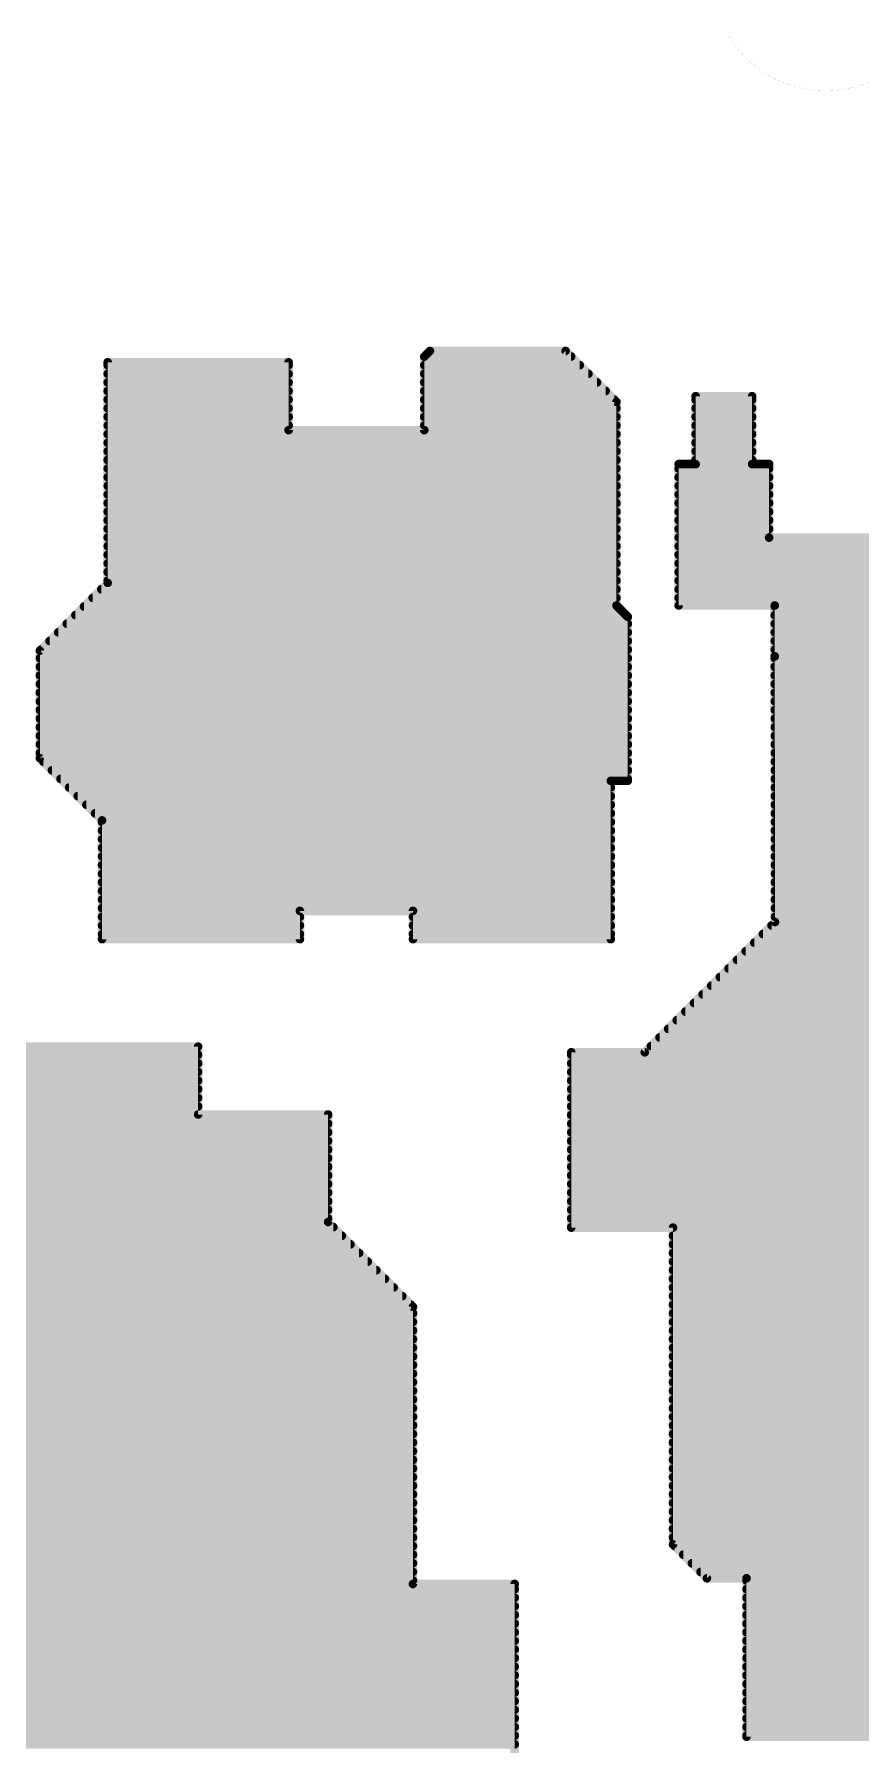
# Model space of a CAD drawing. Extents: x 0 to 99.8, y 0 to 95.2.
# Drawn here: x 19.4 to 34.02, y 64.46 to 94.7 of the extents above; entities that cross this region are included whole.
import ezdxf

# ---------------------------------------------------------------- set-up
doc = ezdxf.new("R2010")
doc.units = 0
doc.layers.add('156', color=253, linetype='CONTINUOUS')
doc.layers.add('20', color=53, linetype='CONTINUOUS')

msp = doc.modelspace()

# ---------------------------------------------------------------- linework, layer by layer
at = {"layer": '156', "const_width": 0.1524}
for points in [[(23.9, 88.9), (20.7, 88.9)], [(20.7, 88.9), (20.7, 85)], [(20.7, 88.8492), (23.9, 88.8492)], [(23.9, 87.7), (23.9, 88.9)], [(26.4, 89.1), (26.3, 89)], [(26.3, 89), (26.3, 87.7)], [(26.3, 88.8492), (29.0508, 88.8492)], [(26.3016, 89.0016), (28.8984, 89.0016)], [(28.8, 89.1), (26.4, 89.1)], [(29.7, 88.2), (28.8, 89.1)], [(20.7, 88.6968), (23.9, 88.6968)], [(20.7, 88.5444), (23.9, 88.5444)], [(26.3, 88.6968), (29.2032, 88.6968)], [(26.3, 88.5444), (29.3556, 88.5444)], [(20.7, 88.392), (23.9, 88.392)], [(20.7, 88.2396), (23.9, 88.2396)], [(26.3, 88.392), (29.508, 88.392)], [(26.3, 88.2396), (29.6604, 88.2396)], [(32.1, 88.3), (31.1, 88.3)], [(31.1, 88.3), (31.1, 87.1)], [(31.1, 88.2396), (32.1, 88.2396)], [(32.1, 87.1), (32.1, 88.3)], [(20.7, 88.0872), (23.9, 88.0872)], [(20.7, 87.9348), (23.9, 87.9348)], [(26.3, 88.0872), (29.7, 88.0872)], [(26.3, 87.9348), (29.7, 87.9348)], [(29.7, 84.6), (29.7, 88.2)], [(31.1, 88.0872), (32.1, 88.0872)], [(31.1, 87.9348), (32.1, 87.9348)], [(20.7, 87.7824), (23.9, 87.7824)], [(26.3, 87.7), (23.9, 87.7)], [(26.3, 87.7824), (29.7, 87.7824)], [(31.1, 87.7824), (32.1, 87.7824)], [(20.7, 87.63), (29.7, 87.63)], [(20.7, 87.4776), (29.7, 87.4776)], [(31.1, 87.63), (32.1, 87.63)], [(31.1, 87.4776), (32.1, 87.4776)], [(20.7, 87.3252), (29.7, 87.3252)], [(20.7, 87.1728), (29.7, 87.1728)], [(31.1, 87.1), (30.8, 87.1)], [(30.8, 87.1), (30.8, 84.6)], [(31.1, 87.3252), (32.1, 87.3252)], [(31.1, 87.1728), (32.1, 87.1728)], [(32.4, 87.1), (32.1, 87.1)], [(32.4, 85.8), (32.4, 87.1)], [(20.7, 87.0204), (29.7, 87.0204)], [(20.7, 86.868), (29.7, 86.868)], [(30.8, 87.0204), (32.4, 87.0204)], [(30.8, 86.868), (32.4, 86.868)], [(20.7, 86.7156), (29.7, 86.7156)], [(20.7, 86.5632), (29.7, 86.5632)], [(30.8, 86.7156), (32.4, 86.7156)], [(30.8, 86.5632), (32.4, 86.5632)], [(20.7, 86.4108), (29.7, 86.4108)], [(20.7, 86.2584), (29.7, 86.2584)], [(30.8, 86.4108), (32.4, 86.4108)], [(30.8, 86.2584), (32.4, 86.2584)], [(20.7, 86.106), (29.7, 86.106)], [(20.7, 85.9536), (29.7, 85.9536)], [(30.8, 86.106), (32.4, 86.106)], [(30.8, 85.9536), (32.4, 85.9536)], [(20.7, 85.8012), (29.7, 85.8012)], [(20.7, 85.6488), (29.7, 85.6488)], [(30.8, 85.8012), (32.4, 85.8012)], [(30.8, 85.6488), (42.4, 85.6488)], [(34.8, 85.8), (32.4, 85.8)], [(20.7, 85.4964), (29.7, 85.4964)], [(20.7, 85.344), (29.7, 85.344)], [(30.8, 85.4964), (42.4, 85.4964)], [(30.8, 85.344), (42.4, 85.344)], [(20.7, 85), (19.5, 83.8)], [(20.7, 85.1916), (29.7, 85.1916)], [(20.7, 85.0392), (29.7, 85.0392)], [(30.8, 85.1916), (42.4, 85.1916)], [(30.8, 85.0392), (42.4, 85.0392)], [(20.4344, 84.7344), (29.7, 84.7344)], [(20.5868, 84.8868), (29.7, 84.8868)], [(30.8, 84.8868), (42.4, 84.8868)], [(30.8, 84.7344), (42.4, 84.7344)], [(20.1296, 84.4296), (29.8704, 84.4296)], [(20.282, 84.582), (29.718, 84.582)], [(29.9, 84.4), (29.7, 84.6)], [(29.9, 81.5), (29.9, 84.4)], [(30.8, 84.6), (32.5, 84.6)], [(32.5, 84.6), (32.5, 83.7)], [(32.5, 84.582), (42.4, 84.582)], [(32.5, 84.4296), (42.4, 84.4296)], [(19.8248, 84.1248), (29.9, 84.1248)], [(19.9772, 84.2772), (29.9, 84.2772)], [(32.5, 84.2772), (42.4, 84.2772)], [(32.5, 84.1248), (42.4, 84.1248)], [(19.5, 83.8), (19.5, 81.9)], [(19.52, 83.82), (29.9, 83.82)], [(19.6724, 83.9724), (29.9, 83.9724)], [(32.5, 83.9724), (44.7, 83.9724)], [(32.5, 83.82), (44.7, 83.82)], [(19.5, 83.6676), (29.9, 83.6676)], [(19.5, 83.5152), (29.9, 83.5152)], [(32.5, 83.7), (32.5035, 79.0035)], [(32.5, 83.6676), (44.7, 83.6676)], [(32.5001, 83.5152), (44.7, 83.5152)], [(19.5, 83.3628), (29.9, 83.3628)], [(19.5, 83.2104), (29.9, 83.2104)], [(32.5002, 83.3628), (44.7, 83.3628)], [(32.5004, 83.2104), (44.7, 83.2104)], [(19.5, 83.058), (29.9, 83.058)], [(19.5, 82.9056), (29.9, 82.9056)], [(32.5005, 83.058), (44.7, 83.058)], [(32.5006, 82.9056), (44.7, 82.9056)], [(19.5, 82.7532), (29.9, 82.7532)], [(19.5, 82.6008), (29.9, 82.6008)], [(32.5007, 82.7532), (44.7, 82.7532)], [(32.5008, 82.6008), (44.7, 82.6008)], [(19.5, 82.4484), (29.9, 82.4484)], [(19.5, 82.296), (29.9, 82.296)], [(32.5009, 82.4484), (44.7, 82.4484)], [(32.501, 82.296), (44.7, 82.296)], [(19.5, 82.1436), (29.9, 82.1436)], [(19.5, 81.9912), (29.9, 81.9912)], [(19.5, 81.9), (20.6, 80.8)], [(32.5011, 82.1436), (44.7, 82.1436)], [(32.5013, 81.9912), (44.8088, 81.9912)], [(19.5612, 81.8388), (29.9, 81.8388)], [(19.7136, 81.6864), (29.9, 81.6864)], [(32.5014, 81.8388), (44.9612, 81.8388)], [(32.5015, 81.6864), (45.1136, 81.6864)], [(19.866, 81.534), (29.9, 81.534)], [(20.0184, 81.3816), (29.6, 81.3816)], [(29.6, 78.7), (29.6, 81.5)], [(29.6, 81.5), (29.9, 81.5)], [(32.5016, 81.534), (45.266, 81.534)], [(32.5017, 81.3816), (45.4184, 81.3816)], [(20.1708, 81.2292), (29.6, 81.2292)], [(20.3232, 81.0768), (29.6, 81.0768)], [(32.5018, 81.2292), (45.5708, 81.2292)], [(32.5019, 81.0768), (45.7232, 81.0768)], [(20.4756, 80.9244), (29.6, 80.9244)], [(20.6, 80.8), (20.6, 78.7)], [(20.6, 80.772), (29.6, 80.772)], [(32.502, 80.9244), (45.8756, 80.9244)], [(32.5022, 80.772), (46.028, 80.772)], [(20.6, 80.6196), (29.6, 80.6196)], [(20.6, 80.4672), (29.6, 80.4672)], [(32.5023, 80.6196), (46.1804, 80.6196)], [(32.5024, 80.4672), (46.2, 80.4672)], [(20.6, 80.3148), (29.6, 80.3148)], [(20.6, 80.1624), (29.6, 80.1624)], [(32.5025, 80.3148), (46.2, 80.3148)], [(32.5026, 80.1624), (46.2, 80.1624)], [(20.6, 80.01), (29.6, 80.01)], [(20.6, 79.8576), (29.6, 79.8576)], [(32.5027, 80.01), (46.2, 80.01)], [(32.5028, 79.8576), (46.2, 79.8576)], [(20.6, 79.7052), (29.6, 79.7052)], [(20.6, 79.5528), (29.6, 79.5528)], [(32.5029, 79.7052), (46.2, 79.7052)], [(32.5031, 79.5528), (46.2, 79.5528)], [(20.6, 79.4004), (29.6, 79.4004)], [(20.6, 79.248), (29.6, 79.248)], [(24.1, 78.7), (24.1, 79.2)], [(24.1, 79.2), (26.1, 79.2)], [(26.1, 79.2), (26.1, 78.7)], [(32.5032, 79.4004), (46.2, 79.4004)], [(32.5033, 79.248), (46.2, 79.248)], [(20.6, 79.0956), (24.1, 79.0956)], [(20.6, 78.9432), (24.1, 78.9432)], [(26.1, 79.0956), (29.6, 79.0956)], [(26.1, 78.9432), (29.6, 78.9432)], [(32.5035, 79.0035), (30.2, 76.7)], [(32.4432, 78.9432), (46.2, 78.9432)], [(32.5034, 79.0956), (46.2, 79.0956)], [(20.6, 78.7908), (24.1, 78.7908)], [(20.6, 78.7), (24.1, 78.7)], [(26.1, 78.7908), (29.6, 78.7908)], [(26.1, 78.7), (29.6, 78.7)], [(32.1384, 78.6384), (46.2, 78.6384)], [(32.2908, 78.7908), (46.2, 78.7908)], [(31.8336, 78.3336), (46.2, 78.3336)], [(31.986, 78.486), (46.2, 78.486)], [(31.5288, 78.0288), (46.2, 78.0288)], [(31.6812, 78.1812), (46.2, 78.1812)], [(31.224, 77.724), (46.2, 77.724)], [(31.3764, 77.8764), (46.2, 77.8764)], [(30.9192, 77.4192), (46.2, 77.4192)], [(31.0716, 77.5716), (46.2, 77.5716)], [(30.6144, 77.1144), (46.2, 77.1144)], [(30.7668, 77.2668), (46.2, 77.2668)], [(22.3, 76.8), (17.9, 76.8)], [(22.3, 75.6), (22.3, 76.8)], [(30.3096, 76.8096), (46.2, 76.8096)], [(30.462, 76.962), (46.2, 76.962)], [(16, 76.6572), (22.3, 76.6572)], [(16, 76.5048), (22.3, 76.5048)], [(30.2, 76.7), (28.9, 76.7)], [(28.9, 76.7), (28.9, 73.6)], [(28.9, 76.6572), (46.2, 76.6572)], [(28.9, 76.5048), (46.2, 76.5048)], [(12.5, 76.2), (22.3, 76.2)], [(16, 76.3524), (22.3, 76.3524)], [(28.9, 76.3524), (46.2, 76.3524)], [(28.9, 76.2), (46.2, 76.2)], [(12.5, 76.0476), (22.3, 76.0476)], [(12.5, 75.8952), (22.3, 75.8952)], [(28.9, 76.0476), (46.2, 76.0476)], [(28.9, 75.8952), (46.2, 75.8952)], [(12.5, 75.7428), (22.3, 75.7428)], [(12.5, 75.5904), (24.6, 75.5904)], [(24.6, 75.6), (22.3, 75.6)], [(24.6, 73.7), (24.6, 75.6)], [(28.9, 75.7428), (46.2, 75.7428)], [(28.9, 75.5904), (48, 75.5904)], [(12.5, 75.438), (24.6, 75.438)], [(12.5, 75.2856), (24.6, 75.2856)], [(28.9, 75.438), (48, 75.438)], [(28.9, 75.2856), (48, 75.2856)], [(12.5, 75.1332), (24.6, 75.1332)], [(12.5, 74.9808), (24.6, 74.9808)], [(28.9, 75.1332), (48, 75.1332)], [(28.9, 74.9808), (48, 74.9808)], [(12.5, 74.8284), (24.6, 74.8284)], [(12.5, 74.676), (24.6, 74.676)], [(28.9, 74.8284), (48, 74.8284)], [(28.9, 74.676), (48, 74.676)], [(12.5, 74.5236), (24.6, 74.5236)], [(12.5, 74.3712), (24.6, 74.3712)], [(28.9, 74.5236), (48, 74.5236)], [(28.9, 74.3712), (48, 74.3712)], [(12.5, 74.2188), (24.6, 74.2188)], [(12.5, 74.0664), (24.6, 74.0664)], [(28.9, 74.2188), (48, 74.2188)], [(28.9, 74.0664), (48, 74.0664)], [(12.5, 73.914), (24.6, 73.914)], [(12.5, 73.7616), (24.6, 73.7616)], [(28.9, 73.914), (48, 73.914)], [(28.9, 73.7616), (48, 73.7616)], [(12.5, 73.6092), (24.6908, 73.6092)], [(12.5, 73.4568), (24.8432, 73.4568)], [(26.1, 72.2), (24.6, 73.7)], [(28.9, 73.6092), (48, 73.6092)], [(28.9, 73.6), (30.7, 73.6)], [(30.7, 73.6), (30.7, 68)], [(30.7, 73.4568), (48, 73.4568)], [(12.5, 73.3044), (24.9956, 73.3044)], [(12.5, 73.152), (25.148, 73.152)], [(30.7, 73.3044), (48, 73.3044)], [(30.7, 73.152), (48, 73.152)], [(12.5, 72.9996), (25.3004, 72.9996)], [(12.5, 72.8472), (25.4528, 72.8472)], [(30.7, 72.9996), (48, 72.9996)], [(30.7, 72.8472), (48, 72.8472)], [(12.5, 72.6948), (25.6052, 72.6948)], [(12.5, 72.5424), (25.7576, 72.5424)], [(30.7, 72.6948), (48, 72.6948)], [(30.7, 72.5424), (48, 72.5424)], [(12.5, 72.39), (25.91, 72.39)], [(12.5, 72.2376), (26.0624, 72.2376)], [(30.7, 72.39), (48, 72.39)], [(30.7, 72.2376), (48, 72.2376)], [(12.5, 72.0852), (26.1, 72.0852)], [(12.5, 71.9328), (26.1, 71.9328)], [(26.1, 67.3), (26.1, 72.2)], [(30.7, 72.0852), (48, 72.0852)], [(30.7, 71.9328), (48, 71.9328)], [(12.5, 71.7804), (26.1, 71.7804)], [(12.5, 71.628), (26.1, 71.628)], [(30.7, 71.7804), (48, 71.7804)], [(30.7, 71.628), (48, 71.628)], [(12.5, 71.4756), (26.1, 71.4756)], [(12.5, 71.3232), (26.1, 71.3232)], [(30.7, 71.4756), (48, 71.4756)], [(30.7, 71.3232), (48, 71.3232)], [(12.5, 71.1708), (26.1, 71.1708)], [(12.5, 71.0184), (26.1, 71.0184)], [(30.7, 71.1708), (48, 71.1708)], [(30.7, 71.0184), (48, 71.0184)], [(12.2136, 70.7136), (26.1, 70.7136)], [(12.366, 70.866), (26.1, 70.866)], [(30.7, 70.866), (48, 70.866)], [(30.7, 70.7136), (48, 70.7136)], [(11.9088, 70.4088), (26.1, 70.4088)], [(12.0612, 70.5612), (26.1, 70.5612)], [(30.7, 70.5612), (48, 70.5612)], [(30.7, 70.4088), (48, 70.4088)], [(11.604, 70.104), (26.1, 70.104)], [(11.7564, 70.2564), (26.1, 70.2564)], [(30.7, 70.2564), (48, 70.2564)], [(30.7, 70.104), (48, 70.104)], [(11.2992, 69.7992), (26.1, 69.7992)], [(11.4516, 69.9516), (26.1, 69.9516)], [(30.7, 69.9516), (48, 69.9516)], [(30.7, 69.7992), (48, 69.7992)], [(10.9944, 69.4944), (26.1, 69.4944)], [(11.1468, 69.6468), (26.1, 69.6468)], [(30.7, 69.6468), (48, 69.6468)], [(30.7, 69.4944), (48.1056, 69.4944)], [(10.6896, 69.1896), (26.1, 69.1896)], [(10.842, 69.342), (26.1, 69.342)], [(30.7, 69.342), (48.258, 69.342)], [(30.7, 69.1896), (48.4104, 69.1896)], [(10.3848, 68.8848), (26.1, 68.8848)], [(10.5372, 69.0372), (26.1, 69.0372)], [(30.7, 69.0372), (48.5, 69.0372)], [(30.7, 68.8848), (48.5, 68.8848)], [(10.08, 68.58), (26.1, 68.58)], [(10.2324, 68.7324), (26.1, 68.7324)], [(30.7, 68.7324), (48.5, 68.7324)], [(30.7, 68.58), (48.5, 68.58)], [(9.9276, 68.4276), (26.1, 68.4276)], [(30.7, 68.4276), (48.5, 68.4276)], [(8.8, 68.2752), (26.1, 68.2752)], [(8.8, 68.1228), (26.1, 68.1228)], [(30.7, 68.2752), (48.5, 68.2752)], [(30.7, 68.1228), (48.5, 68.1228)], [(30.7, 68), (31.3, 67.4)], [(8.8, 67.9704), (26.1, 67.9704)], [(8.8, 67.818), (26.1, 67.818)], [(30.7296, 67.9704), (48.5, 67.9704)], [(30.882, 67.818), (48.5, 67.818)], [(8.8, 67.6656), (26.1, 67.6656)], [(8.8, 67.5132), (26.1, 67.5132)], [(31.0344, 67.6656), (48.5, 67.6656)], [(31.1868, 67.5132), (48.5, 67.5132)], [(31.3, 67.4), (32, 67.4)], [(32, 67.4), (32, 64.6)], [(8.8, 67.3608), (26.1, 67.3608)], [(8.8, 67.2084), (27.9, 67.2084)], [(27.9, 67.3), (26.1, 67.3)], [(27.9, 61.2), (27.9, 67.3)], [(32, 67.3608), (48.5, 67.3608)], [(32, 67.2084), (48.5, 67.2084)], [(8.8, 67.056), (27.9, 67.056)], [(8.8, 66.9036), (27.9, 66.9036)], [(32, 67.056), (48.5, 67.056)], [(32, 66.9036), (48.5, 66.9036)], [(8.8, 66.7512), (27.9, 66.7512)], [(8.8, 66.5988), (27.9, 66.5988)], [(32, 66.7512), (48.5, 66.7512)], [(32, 66.5988), (48.5, 66.5988)], [(8.8, 66.4464), (27.9, 66.4464)], [(8.8, 66.294), (27.9, 66.294)], [(32, 66.4464), (48.5, 66.4464)], [(32, 66.294), (48.5, 66.294)], [(8.8, 66.1416), (27.9, 66.1416)], [(8.8, 65.9892), (27.9, 65.9892)], [(32, 66.1416), (48.5, 66.1416)], [(32, 65.9892), (48.5, 65.9892)], [(8.8, 65.8368), (27.9, 65.8368)], [(8.8, 65.6844), (27.9, 65.6844)], [(32, 65.8368), (48.5, 65.8368)], [(32, 65.6844), (48.5, 65.6844)], [(8.8, 65.532), (27.9, 65.532)], [(8.8, 65.3796), (27.9, 65.3796)], [(32, 65.532), (48.5, 65.532)], [(32, 65.3796), (48.5, 65.3796)], [(8.8, 65.2272), (27.9, 65.2272)], [(10.6, 65.0748), (27.9, 65.0748)], [(32, 65.2272), (36.6, 65.2272)], [(32, 65.0748), (36.6, 65.0748)], [(10.6, 64.9224), (27.9, 64.9224)], [(10.6, 64.77), (27.9, 64.77)], [(32, 64.9224), (36.6, 64.9224)], [(32, 64.77), (36.6, 64.77)], [(10.6, 64.6176), (27.9, 64.6176)], [(10.6, 64.4652), (27.9, 64.4652)], [(32, 64.6176), (36.6, 64.6176)], [(32, 64.6), (36.6, 64.6)]]:
    msp.add_lwpolyline(points, dxfattribs=at)
at = {"layer": '156', "const_width": 0.0762}
for points in [[(20.7, 88.9381, 1), (20.7, 88.8619)], [(20.7381, 88.9, 1), (20.6619, 88.9)], [(20.7, 88.8873, 1), (20.7, 88.8111)], [(23.9381, 88.9, 1), (23.8619, 88.9)], [(23.9, 88.8619, 1), (23.9, 88.9381)], [(23.9, 88.8111, 1), (23.9, 88.8873)], [(26.3381, 89, 1), (26.2619, 89)], [(26.3, 88.8873, 1), (26.3, 88.8111)], [(26.2731, 89.0269, 1), (26.3269, 88.9731)], [(26.3016, 89.0397, 1), (26.3016, 88.9635)], [(26.4, 89.1381, 1), (26.4, 89.0619)], [(26.4269, 89.0731, 1), (26.3731, 89.1269)], [(28.8269, 89.1269, 1), (28.7731, 89.0731)], [(28.8, 89.0619, 1), (28.8, 89.1381)], [(28.8984, 88.9635, 1), (28.8984, 89.0397)], [(29.0508, 88.8111, 1), (29.0508, 88.8873)], [(20.7, 88.7349, 1), (20.7, 88.6587)], [(20.7, 88.5825, 1), (20.7, 88.5063)], [(23.9, 88.6587, 1), (23.9, 88.7349)], [(23.9, 88.5063, 1), (23.9, 88.5825)], [(26.3, 88.7349, 1), (26.3, 88.6587)], [(26.3, 88.5825, 1), (26.3, 88.5063)], [(29.2032, 88.6587, 1), (29.2032, 88.7349)], [(29.3556, 88.5063, 1), (29.3556, 88.5825)], [(20.7, 88.4301, 1), (20.7, 88.3539)], [(20.7, 88.2777, 1), (20.7, 88.2015)], [(23.9, 88.3539, 1), (23.9, 88.4301)], [(23.9, 88.2015, 1), (23.9, 88.2777)], [(26.3, 88.4301, 1), (26.3, 88.3539)], [(26.3, 88.2777, 1), (26.3, 88.2015)], [(29.508, 88.3539, 1), (29.508, 88.4301)], [(29.6604, 88.2015, 1), (29.6604, 88.2777)], [(31.1, 88.3381, 1), (31.1, 88.2619)], [(31.1381, 88.3, 1), (31.0619, 88.3)], [(31.1, 88.2777, 1), (31.1, 88.2015)], [(32.1381, 88.3, 1), (32.0619, 88.3)], [(32.1, 88.2619, 1), (32.1, 88.3381)], [(32.1, 88.2015, 1), (32.1, 88.2777)], [(20.7, 88.1253, 1), (20.7, 88.0491)], [(20.7, 87.9729, 1), (20.7, 87.8967)], [(23.9, 88.0491, 1), (23.9, 88.1253)], [(23.9, 87.8967, 1), (23.9, 87.9729)], [(26.3, 88.1253, 1), (26.3, 88.0491)], [(26.3, 87.9729, 1), (26.3, 87.8967)], [(29.7381, 88.2, 1), (29.6619, 88.2)], [(29.6731, 88.1731, 1), (29.7269, 88.2269)], [(29.7, 88.0491, 1), (29.7, 88.1253)], [(29.7, 87.8967, 1), (29.7, 87.9729)], [(31.1, 88.1253, 1), (31.1, 88.0491)], [(31.1, 87.9729, 1), (31.1, 87.8967)], [(32.1, 88.0491, 1), (32.1, 88.1253)], [(32.1, 87.8967, 1), (32.1, 87.9729)], [(20.7, 87.8205, 1), (20.7, 87.7443)], [(23.9, 87.7381, 1), (23.9, 87.6619)], [(23.8619, 87.7, 1), (23.9381, 87.7)], [(23.9, 87.7443, 1), (23.9, 87.8205)], [(26.3, 87.8205, 1), (26.3, 87.7443)], [(26.2619, 87.7, 1), (26.3381, 87.7)], [(26.3, 87.6619, 1), (26.3, 87.7381)], [(29.7, 87.7443, 1), (29.7, 87.8205)], [(31.1, 87.8205, 1), (31.1, 87.7443)], [(32.1, 87.7443, 1), (32.1, 87.8205)], [(20.7, 87.6681, 1), (20.7, 87.5919)], [(20.7, 87.5157, 1), (20.7, 87.4395)], [(29.7, 87.5919, 1), (29.7, 87.6681)], [(29.7, 87.4395, 1), (29.7, 87.5157)], [(31.1, 87.6681, 1), (31.1, 87.5919)], [(31.1, 87.5157, 1), (31.1, 87.4395)], [(32.1, 87.5919, 1), (32.1, 87.6681)], [(32.1, 87.4395, 1), (32.1, 87.5157)], [(20.7, 87.3633, 1), (20.7, 87.2871)], [(20.7, 87.2109, 1), (20.7, 87.1347)], [(29.7, 87.2871, 1), (29.7, 87.3633)], [(29.7, 87.1347, 1), (29.7, 87.2109)], [(30.8, 87.1381, 1), (30.8, 87.0619)], [(30.8381, 87.1, 1), (30.7619, 87.1)], [(31.1, 87.3633, 1), (31.1, 87.2871)], [(31.1, 87.2109, 1), (31.1, 87.1347)], [(31.0619, 87.1, 1), (31.1381, 87.1)], [(31.1, 87.0619, 1), (31.1, 87.1381)], [(32.1, 87.1381, 1), (32.1, 87.0619)], [(32.0619, 87.1, 1), (32.1381, 87.1)], [(32.1, 87.2871, 1), (32.1, 87.3633)], [(32.1, 87.1347, 1), (32.1, 87.2109)], [(32.4381, 87.1, 1), (32.3619, 87.1)], [(32.4, 87.0619, 1), (32.4, 87.1381)], [(20.7, 87.0585, 1), (20.7, 86.9823)], [(20.7, 86.9061, 1), (20.7, 86.8299)], [(29.7, 86.9823, 1), (29.7, 87.0585)], [(29.7, 86.8299, 1), (29.7, 86.9061)], [(30.8, 87.0585, 1), (30.8, 86.9823)], [(30.8, 86.9061, 1), (30.8, 86.8299)], [(32.4, 86.9823, 1), (32.4, 87.0585)], [(32.4, 86.8299, 1), (32.4, 86.9061)], [(20.7, 86.7537, 1), (20.7, 86.6775)], [(20.7, 86.6013, 1), (20.7, 86.5251)], [(29.7, 86.6775, 1), (29.7, 86.7537)], [(29.7, 86.5251, 1), (29.7, 86.6013)], [(30.8, 86.7537, 1), (30.8, 86.6775)], [(30.8, 86.6013, 1), (30.8, 86.5251)], [(32.4, 86.6775, 1), (32.4, 86.7537)], [(32.4, 86.5251, 1), (32.4, 86.6013)], [(20.7, 86.4489, 1), (20.7, 86.3727)], [(20.7, 86.2965, 1), (20.7, 86.2203)], [(29.7, 86.3727, 1), (29.7, 86.4489)], [(29.7, 86.2203, 1), (29.7, 86.2965)], [(30.8, 86.4489, 1), (30.8, 86.3727)], [(30.8, 86.2965, 1), (30.8, 86.2203)], [(32.4, 86.3727, 1), (32.4, 86.4489)], [(32.4, 86.2203, 1), (32.4, 86.2965)], [(20.7, 86.1441, 1), (20.7, 86.0679)], [(20.7, 85.9917, 1), (20.7, 85.9155)], [(29.7, 86.0679, 1), (29.7, 86.1441)], [(29.7, 85.9155, 1), (29.7, 85.9917)], [(30.8, 86.1441, 1), (30.8, 86.0679)], [(30.8, 85.9917, 1), (30.8, 85.9155)], [(32.4, 86.0679, 1), (32.4, 86.1441)], [(32.4, 85.9155, 1), (32.4, 85.9917)], [(20.7, 85.8393, 1), (20.7, 85.7631)], [(20.7, 85.6869, 1), (20.7, 85.6107)], [(29.7, 85.7631, 1), (29.7, 85.8393)], [(29.7, 85.6107, 1), (29.7, 85.6869)], [(30.8, 85.8393, 1), (30.8, 85.7631)], [(30.8, 85.6869, 1), (30.8, 85.6107)], [(32.4, 85.8381, 1), (32.4, 85.7619)], [(32.3619, 85.8, 1), (32.4381, 85.8)], [(32.4, 85.7631, 1), (32.4, 85.8393)], [(20.7, 85.5345, 1), (20.7, 85.4583)], [(20.7, 85.3821, 1), (20.7, 85.3059)], [(29.7, 85.4583, 1), (29.7, 85.5345)], [(29.7, 85.3059, 1), (29.7, 85.3821)], [(30.8, 85.5345, 1), (30.8, 85.4583)], [(30.8, 85.3821, 1), (30.8, 85.3059)], [(20.7, 85.2297, 1), (20.7, 85.1535)], [(20.7, 85.0773, 1), (20.7, 85.0011)], [(20.6619, 85, 1), (20.7381, 85)], [(20.7269, 84.9731, 1), (20.6731, 85.0269)], [(29.7, 85.1535, 1), (29.7, 85.2297)], [(29.7, 85.0011, 1), (29.7, 85.0773)], [(30.8, 85.2297, 1), (30.8, 85.1535)], [(30.8, 85.0773, 1), (30.8, 85.0011)], [(20.4344, 84.7725, 1), (20.4344, 84.6963)], [(20.5868, 84.9249, 1), (20.5868, 84.8487)], [(29.7, 84.8487, 1), (29.7, 84.9249)], [(29.7, 84.6963, 1), (29.7, 84.7725)], [(30.8, 84.9249, 1), (30.8, 84.8487)], [(30.8, 84.7725, 1), (30.8, 84.6963)], [(20.1296, 84.4677, 1), (20.1296, 84.3915)], [(20.282, 84.6201, 1), (20.282, 84.5439)], [(29.6619, 84.6, 1), (29.7381, 84.6)], [(29.7269, 84.6269, 1), (29.6731, 84.5731)], [(29.718, 84.5439, 1), (29.718, 84.6201)], [(29.9381, 84.4, 1), (29.8619, 84.4)], [(29.8704, 84.3915, 1), (29.8704, 84.4677)], [(29.8731, 84.3731, 1), (29.9269, 84.4269)], [(30.8, 84.6381, 1), (30.8, 84.5619)], [(30.7619, 84.6, 1), (30.8381, 84.6)], [(32.5381, 84.6, 1), (32.4619, 84.6)], [(32.5, 84.6201, 1), (32.5, 84.5439)], [(32.5, 84.4677, 1), (32.5, 84.3915)], [(32.5, 84.5619, 1), (32.5, 84.6381)], [(19.8248, 84.1629, 1), (19.8248, 84.0867)], [(19.9772, 84.3153, 1), (19.9772, 84.2391)], [(29.9, 84.2391, 1), (29.9, 84.3153)], [(29.9, 84.0867, 1), (29.9, 84.1629)], [(32.5, 84.3153, 1), (32.5, 84.2391)], [(32.5, 84.1629, 1), (32.5, 84.0867)], [(19.5381, 83.8, 1), (19.4619, 83.8)], [(19.4731, 83.8269, 1), (19.5269, 83.7731)], [(19.52, 83.8581, 1), (19.52, 83.7819)], [(19.6724, 84.0105, 1), (19.6724, 83.9343)], [(29.9, 83.9343, 1), (29.9, 84.0105)], [(29.9, 83.7819, 1), (29.9, 83.8581)], [(32.5, 84.0105, 1), (32.5, 83.9343)], [(32.5, 83.8581, 1), (32.5, 83.7819)], [(19.5, 83.7057, 1), (19.5, 83.6295)], [(19.5, 83.5533, 1), (19.5, 83.4771)], [(29.9, 83.6295, 1), (29.9, 83.7057)], [(29.9, 83.4771, 1), (29.9, 83.5533)], [(32.5381, 83.7, 1), (32.4619, 83.7)], [(32.5, 83.7057, 1), (32.5, 83.6295)], [(32.4619, 83.7, 1), (32.5381, 83.7)], [(32.5001, 83.5533, 1), (32.5001, 83.4771)], [(19.5, 83.4009, 1), (19.5, 83.3247)], [(19.5, 83.2485, 1), (19.5, 83.1723)], [(29.9, 83.3247, 1), (29.9, 83.4009)], [(29.9, 83.1723, 1), (29.9, 83.2485)], [(32.5002, 83.4009, 1), (32.5002, 83.3247)], [(32.5004, 83.2485, 1), (32.5004, 83.1723)], [(19.5, 83.0961, 1), (19.5, 83.0199)], [(19.5, 82.9437, 1), (19.5, 82.8675)], [(29.9, 83.0199, 1), (29.9, 83.0961)], [(29.9, 82.8675, 1), (29.9, 82.9437)], [(32.5005, 83.0961, 1), (32.5005, 83.0199)], [(32.5006, 82.9437, 1), (32.5006, 82.8675)], [(19.5, 82.7913, 1), (19.5, 82.7151)], [(19.5, 82.6389, 1), (19.5, 82.5627)], [(29.9, 82.7151, 1), (29.9, 82.7913)], [(29.9, 82.5627, 1), (29.9, 82.6389)], [(32.5007, 82.7913, 1), (32.5007, 82.7151)], [(32.5008, 82.6389, 1), (32.5008, 82.5627)], [(19.5, 82.4865, 1), (19.5, 82.4103)], [(19.5, 82.3341, 1), (19.5, 82.2579)], [(29.9, 82.4103, 1), (29.9, 82.4865)], [(29.9, 82.2579, 1), (29.9, 82.3341)], [(32.5009, 82.4865, 1), (32.5009, 82.4103)], [(32.501, 82.3341, 1), (32.501, 82.2579)], [(19.5, 82.1817, 1), (19.5, 82.1055)], [(19.5, 82.0293, 1), (19.5, 81.9531)], [(19.5269, 81.9269, 1), (19.4731, 81.8731)], [(29.9, 82.1055, 1), (29.9, 82.1817)], [(29.9, 81.9531, 1), (29.9, 82.0293)], [(32.5011, 82.1817, 1), (32.5011, 82.1055)], [(32.5013, 82.0293, 1), (32.5013, 81.9531)], [(19.4619, 81.9, 1), (19.5381, 81.9)], [(19.5612, 81.8769, 1), (19.5612, 81.8007)], [(19.7136, 81.7245, 1), (19.7136, 81.6483)], [(29.9, 81.8007, 1), (29.9, 81.8769)], [(29.9, 81.6483, 1), (29.9, 81.7245)], [(32.5014, 81.8769, 1), (32.5014, 81.8007)], [(32.5015, 81.7245, 1), (32.5015, 81.6483)], [(19.866, 81.5721, 1), (19.866, 81.4959)], [(20.0184, 81.4197, 1), (20.0184, 81.3435)], [(29.6381, 81.5, 1), (29.5619, 81.5)], [(29.6, 81.5381, 1), (29.6, 81.4619)], [(29.6, 81.3435, 1), (29.6, 81.4197)], [(29.8619, 81.5, 1), (29.9381, 81.5)], [(29.9, 81.4959, 1), (29.9, 81.5721)], [(29.9, 81.4619, 1), (29.9, 81.5381)], [(32.5016, 81.5721, 1), (32.5016, 81.4959)], [(32.5017, 81.4197, 1), (32.5017, 81.3435)], [(20.1708, 81.2673, 1), (20.1708, 81.1911)], [(20.3232, 81.1149, 1), (20.3232, 81.0387)], [(29.6, 81.1911, 1), (29.6, 81.2673)], [(29.6, 81.0387, 1), (29.6, 81.1149)], [(32.5018, 81.2673, 1), (32.5018, 81.1911)], [(32.5019, 81.1149, 1), (32.5019, 81.0387)], [(20.4756, 80.9625, 1), (20.4756, 80.8863)], [(20.6381, 80.8, 1), (20.5619, 80.8)], [(20.6, 80.8101, 1), (20.6, 80.7339)], [(20.5731, 80.7731, 1), (20.6269, 80.8269)], [(29.6, 80.8863, 1), (29.6, 80.9625)], [(29.6, 80.7339, 1), (29.6, 80.8101)], [(32.502, 80.9625, 1), (32.502, 80.8863)], [(32.5022, 80.8101, 1), (32.5022, 80.7339)], [(20.6, 80.6577, 1), (20.6, 80.5815)], [(20.6, 80.5053, 1), (20.6, 80.4291)], [(29.6, 80.5815, 1), (29.6, 80.6577)], [(29.6, 80.4291, 1), (29.6, 80.5053)], [(32.5023, 80.6577, 1), (32.5023, 80.5815)], [(32.5024, 80.5053, 1), (32.5024, 80.4291)], [(20.6, 80.3529, 1), (20.6, 80.2767)], [(20.6, 80.2005, 1), (20.6, 80.1243)], [(29.6, 80.2767, 1), (29.6, 80.3529)], [(29.6, 80.1243, 1), (29.6, 80.2005)], [(32.5025, 80.3529, 1), (32.5025, 80.2767)], [(32.5026, 80.2005, 1), (32.5026, 80.1243)], [(20.6, 80.0481, 1), (20.6, 79.9719)], [(20.6, 79.8957, 1), (20.6, 79.8195)], [(29.6, 79.9719, 1), (29.6, 80.0481)], [(29.6, 79.8195, 1), (29.6, 79.8957)], [(32.5027, 80.0481, 1), (32.5027, 79.9719)], [(32.5028, 79.8957, 1), (32.5028, 79.8195)], [(20.6, 79.7433, 1), (20.6, 79.6671)], [(20.6, 79.5909, 1), (20.6, 79.5147)], [(29.6, 79.6671, 1), (29.6, 79.7433)], [(29.6, 79.5147, 1), (29.6, 79.5909)], [(32.5029, 79.7433, 1), (32.5029, 79.6671)], [(32.5031, 79.5909, 1), (32.5031, 79.5147)], [(20.6, 79.4385, 1), (20.6, 79.3623)], [(20.6, 79.2861, 1), (20.6, 79.2099)], [(24.1381, 79.2, 1), (24.0619, 79.2)], [(24.1, 79.2381, 1), (24.1, 79.1619)], [(26.1381, 79.2, 1), (26.0619, 79.2)], [(26.1, 79.1619, 1), (26.1, 79.2381)], [(29.6, 79.3623, 1), (29.6, 79.4385)], [(29.6, 79.2099, 1), (29.6, 79.2861)], [(32.5032, 79.4385, 1), (32.5032, 79.3623)], [(32.5033, 79.2861, 1), (32.5033, 79.2099)], [(20.6, 79.1337, 1), (20.6, 79.0575)], [(20.6, 78.9813, 1), (20.6, 78.9051)], [(24.1, 79.0575, 1), (24.1, 79.1337)], [(24.1, 78.9051, 1), (24.1, 78.9813)], [(26.1, 79.1337, 1), (26.1, 79.0575)], [(26.1, 78.9813, 1), (26.1, 78.9051)], [(29.6, 79.0575, 1), (29.6, 79.1337)], [(29.6, 78.9051, 1), (29.6, 78.9813)], [(32.4432, 78.9813, 1), (32.4432, 78.9051)], [(32.5034, 79.1337, 1), (32.5034, 79.0575)], [(32.4654, 79.0034, 1), (32.5416, 79.0035)], [(32.5304, 78.9765, 1), (32.4765, 79.0304)], [(20.6, 78.8289, 1), (20.6, 78.7527)], [(20.6, 78.7381, 1), (20.6, 78.6619)], [(20.5619, 78.7, 1), (20.6381, 78.7)], [(24.0619, 78.7, 1), (24.1381, 78.7)], [(24.1, 78.7527, 1), (24.1, 78.8289)], [(24.1, 78.6619, 1), (24.1, 78.7381)], [(26.1, 78.8289, 1), (26.1, 78.7527)], [(26.1, 78.7381, 1), (26.1, 78.6619)], [(26.0619, 78.7, 1), (26.1381, 78.7)], [(29.5619, 78.7, 1), (29.6381, 78.7)], [(29.6, 78.7527, 1), (29.6, 78.8289)], [(29.6, 78.6619, 1), (29.6, 78.7381)], [(32.1384, 78.6765, 1), (32.1384, 78.6003)], [(32.2908, 78.8289, 1), (32.2908, 78.7527)], [(31.8336, 78.3717, 1), (31.8336, 78.2955)], [(31.986, 78.5241, 1), (31.986, 78.4479)], [(31.5288, 78.0669, 1), (31.5288, 77.9907)], [(31.6812, 78.2193, 1), (31.6812, 78.1431)], [(31.224, 77.7621, 1), (31.224, 77.6859)], [(31.3764, 77.9145, 1), (31.3764, 77.8383)], [(30.9192, 77.4573, 1), (30.9192, 77.3811)], [(31.0716, 77.6097, 1), (31.0716, 77.5335)], [(30.6144, 77.1525, 1), (30.6144, 77.0763)], [(30.7668, 77.3049, 1), (30.7668, 77.2287)], [(22.3381, 76.8, 1), (22.2619, 76.8)], [(22.3, 76.7619, 1), (22.3, 76.8381)], [(30.3096, 76.8477, 1), (30.3096, 76.7715)], [(30.462, 77.0001, 1), (30.462, 76.9239)], [(22.3, 76.6191, 1), (22.3, 76.6953)], [(22.3, 76.4667, 1), (22.3, 76.5429)], [(28.9, 76.7381, 1), (28.9, 76.6619)], [(28.9381, 76.7, 1), (28.8619, 76.7)], [(28.9, 76.6953, 1), (28.9, 76.6191)], [(28.9, 76.5429, 1), (28.9, 76.4667)], [(30.1731, 76.7269, 1), (30.2269, 76.6731)], [(30.2, 76.6619, 1), (30.2, 76.7381)], [(22.3, 76.3143, 1), (22.3, 76.3905)], [(22.3, 76.1619, 1), (22.3, 76.2381)], [(28.9, 76.3905, 1), (28.9, 76.3143)], [(28.9, 76.2381, 1), (28.9, 76.1619)], [(22.3, 76.0095, 1), (22.3, 76.0857)], [(22.3, 75.8571, 1), (22.3, 75.9333)], [(28.9, 76.0857, 1), (28.9, 76.0095)], [(28.9, 75.9333, 1), (28.9, 75.8571)], [(22.3, 75.6381, 1), (22.3, 75.5619)], [(22.2619, 75.6, 1), (22.3381, 75.6)], [(22.3, 75.7047, 1), (22.3, 75.7809)], [(24.6381, 75.6, 1), (24.5619, 75.6)], [(24.6, 75.5619, 1), (24.6, 75.6381)], [(24.6, 75.5523, 1), (24.6, 75.6285)], [(28.9, 75.7809, 1), (28.9, 75.7047)], [(28.9, 75.6285, 1), (28.9, 75.5523)], [(24.6, 75.3999, 1), (24.6, 75.4761)], [(24.6, 75.2475, 1), (24.6, 75.3237)], [(28.9, 75.4761, 1), (28.9, 75.3999)], [(28.9, 75.3237, 1), (28.9, 75.2475)], [(24.6, 75.0951, 1), (24.6, 75.1713)], [(24.6, 74.9427, 1), (24.6, 75.0189)], [(28.9, 75.1713, 1), (28.9, 75.0951)], [(28.9, 75.0189, 1), (28.9, 74.9427)], [(24.6, 74.7903, 1), (24.6, 74.8665)], [(24.6, 74.6379, 1), (24.6, 74.7141)], [(28.9, 74.8665, 1), (28.9, 74.7903)], [(28.9, 74.7141, 1), (28.9, 74.6379)], [(24.6, 74.4855, 1), (24.6, 74.5617)], [(24.6, 74.3331, 1), (24.6, 74.4093)], [(28.9, 74.5617, 1), (28.9, 74.4855)], [(28.9, 74.4093, 1), (28.9, 74.3331)], [(24.6, 74.1807, 1), (24.6, 74.2569)], [(24.6, 74.0283, 1), (24.6, 74.1045)], [(28.9, 74.2569, 1), (28.9, 74.1807)], [(28.9, 74.1045, 1), (28.9, 74.0283)], [(24.6, 73.8759, 1), (24.6, 73.9521)], [(24.6, 73.7235, 1), (24.6, 73.7997)], [(28.9, 73.9521, 1), (28.9, 73.8759)], [(28.9, 73.7997, 1), (28.9, 73.7235)], [(24.5619, 73.7, 1), (24.6381, 73.7)], [(24.6269, 73.7269, 1), (24.5731, 73.6731)], [(24.6908, 73.5711, 1), (24.6908, 73.6473)], [(24.8432, 73.4187, 1), (24.8432, 73.4949)], [(28.9, 73.6473, 1), (28.9, 73.5711)], [(28.9, 73.6381, 1), (28.9, 73.5619)], [(28.8619, 73.6, 1), (28.9381, 73.6)], [(30.7381, 73.6, 1), (30.6619, 73.6)], [(30.7, 73.4949, 1), (30.7, 73.4187)], [(30.7, 73.5619, 1), (30.7, 73.6381)], [(24.9956, 73.2663, 1), (24.9956, 73.3425)], [(25.148, 73.1139, 1), (25.148, 73.1901)], [(30.7, 73.3425, 1), (30.7, 73.2663)], [(30.7, 73.1901, 1), (30.7, 73.1139)], [(25.3004, 72.9615, 1), (25.3004, 73.0377)], [(25.4528, 72.8091, 1), (25.4528, 72.8853)], [(30.7, 73.0377, 1), (30.7, 72.9615)], [(30.7, 72.8853, 1), (30.7, 72.8091)], [(25.6052, 72.6567, 1), (25.6052, 72.7329)], [(25.7576, 72.5043, 1), (25.7576, 72.5805)], [(30.7, 72.7329, 1), (30.7, 72.6567)], [(30.7, 72.5805, 1), (30.7, 72.5043)], [(25.91, 72.3519, 1), (25.91, 72.4281)], [(26.0624, 72.1995, 1), (26.0624, 72.2757)], [(30.7, 72.4281, 1), (30.7, 72.3519)], [(30.7, 72.2757, 1), (30.7, 72.1995)], [(26.1381, 72.2, 1), (26.0619, 72.2)], [(26.0731, 72.1731, 1), (26.1269, 72.2269)], [(26.1, 72.0471, 1), (26.1, 72.1233)], [(26.1, 71.8947, 1), (26.1, 71.9709)], [(30.7, 72.1233, 1), (30.7, 72.0471)], [(30.7, 71.9709, 1), (30.7, 71.8947)], [(26.1, 71.7423, 1), (26.1, 71.8185)], [(26.1, 71.5899, 1), (26.1, 71.6661)], [(30.7, 71.8185, 1), (30.7, 71.7423)], [(30.7, 71.6661, 1), (30.7, 71.5899)], [(26.1, 71.4375, 1), (26.1, 71.5137)], [(26.1, 71.2851, 1), (26.1, 71.3613)], [(30.7, 71.5137, 1), (30.7, 71.4375)], [(30.7, 71.3613, 1), (30.7, 71.2851)], [(26.1, 71.1327, 1), (26.1, 71.2089)], [(26.1, 70.9803, 1), (26.1, 71.0565)], [(30.7, 71.2089, 1), (30.7, 71.1327)], [(30.7, 71.0565, 1), (30.7, 70.9803)], [(26.1, 70.8279, 1), (26.1, 70.9041)], [(26.1, 70.6755, 1), (26.1, 70.7517)], [(30.7, 70.9041, 1), (30.7, 70.8279)], [(30.7, 70.7517, 1), (30.7, 70.6755)], [(26.1, 70.5231, 1), (26.1, 70.5993)], [(26.1, 70.3707, 1), (26.1, 70.4469)], [(30.7, 70.5993, 1), (30.7, 70.5231)], [(30.7, 70.4469, 1), (30.7, 70.3707)], [(26.1, 70.2183, 1), (26.1, 70.2945)], [(26.1, 70.0659, 1), (26.1, 70.1421)], [(30.7, 70.2945, 1), (30.7, 70.2183)], [(30.7, 70.1421, 1), (30.7, 70.0659)], [(26.1, 69.9135, 1), (26.1, 69.9897)], [(26.1, 69.7611, 1), (26.1, 69.8373)], [(30.7, 69.9897, 1), (30.7, 69.9135)], [(30.7, 69.8373, 1), (30.7, 69.7611)], [(26.1, 69.6087, 1), (26.1, 69.6849)], [(26.1, 69.4563, 1), (26.1, 69.5325)], [(30.7, 69.6849, 1), (30.7, 69.6087)], [(30.7, 69.5325, 1), (30.7, 69.4563)], [(26.1, 69.3039, 1), (26.1, 69.3801)], [(26.1, 69.1515, 1), (26.1, 69.2277)], [(30.7, 69.3801, 1), (30.7, 69.3039)], [(30.7, 69.2277, 1), (30.7, 69.1515)], [(26.1, 68.9991, 1), (26.1, 69.0753)], [(26.1, 68.8467, 1), (26.1, 68.9229)], [(30.7, 69.0753, 1), (30.7, 68.9991)], [(30.7, 68.9229, 1), (30.7, 68.8467)], [(26.1, 68.6943, 1), (26.1, 68.7705)], [(26.1, 68.5419, 1), (26.1, 68.6181)], [(30.7, 68.7705, 1), (30.7, 68.6943)], [(30.7, 68.6181, 1), (30.7, 68.5419)], [(26.1, 68.3895, 1), (26.1, 68.4657)], [(30.7, 68.4657, 1), (30.7, 68.3895)], [(26.1, 68.2371, 1), (26.1, 68.3133)], [(26.1, 68.0847, 1), (26.1, 68.1609)], [(30.7, 68.3133, 1), (30.7, 68.2371)], [(30.7, 68.1609, 1), (30.7, 68.0847)], [(30.7269, 68.0269, 1), (30.6731, 67.9731)], [(26.1, 67.9323, 1), (26.1, 68.0085)], [(26.1, 67.7799, 1), (26.1, 67.8561)], [(30.6619, 68, 1), (30.7381, 68)], [(30.7296, 68.0085, 1), (30.7296, 67.9323)], [(30.882, 67.8561, 1), (30.882, 67.7799)], [(26.1, 67.6275, 1), (26.1, 67.7037)], [(26.1, 67.4751, 1), (26.1, 67.5513)], [(31.0344, 67.7037, 1), (31.0344, 67.6275)], [(31.1868, 67.5513, 1), (31.1868, 67.4751)], [(31.3, 67.4381, 1), (31.3, 67.3619)], [(31.2731, 67.3731, 1), (31.3269, 67.4269)], [(32.0381, 67.4, 1), (31.9619, 67.4)], [(32, 67.3619, 1), (32, 67.4381)], [(26.1, 67.3381, 1), (26.1, 67.2619)], [(26.0619, 67.3, 1), (26.1381, 67.3)], [(26.1, 67.3227, 1), (26.1, 67.3989)], [(27.9381, 67.3, 1), (27.8619, 67.3)], [(27.9, 67.2619, 1), (27.9, 67.3381)], [(27.9, 67.1703, 1), (27.9, 67.2465)], [(32, 67.3989, 1), (32, 67.3227)], [(32, 67.2465, 1), (32, 67.1703)], [(27.9, 67.0179, 1), (27.9, 67.0941)], [(27.9, 66.8655, 1), (27.9, 66.9417)], [(32, 67.0941, 1), (32, 67.0179)], [(32, 66.9417, 1), (32, 66.8655)], [(27.9, 66.7131, 1), (27.9, 66.7893)], [(27.9, 66.5607, 1), (27.9, 66.6369)], [(32, 66.7893, 1), (32, 66.7131)], [(32, 66.6369, 1), (32, 66.5607)], [(27.9, 66.4083, 1), (27.9, 66.4845)], [(27.9, 66.2559, 1), (27.9, 66.3321)], [(32, 66.4845, 1), (32, 66.4083)], [(32, 66.3321, 1), (32, 66.2559)], [(27.9, 66.1035, 1), (27.9, 66.1797)], [(27.9, 65.9511, 1), (27.9, 66.0273)], [(32, 66.1797, 1), (32, 66.1035)], [(32, 66.0273, 1), (32, 65.9511)], [(27.9, 65.7987, 1), (27.9, 65.8749)], [(27.9, 65.6463, 1), (27.9, 65.7225)], [(32, 65.8749, 1), (32, 65.7987)], [(32, 65.7225, 1), (32, 65.6463)], [(27.9, 65.4939, 1), (27.9, 65.5701)], [(27.9, 65.3415, 1), (27.9, 65.4177)], [(32, 65.5701, 1), (32, 65.4939)], [(32, 65.4177, 1), (32, 65.3415)], [(27.9, 65.1891, 1), (27.9, 65.2653)], [(27.9, 65.0367, 1), (27.9, 65.1129)], [(32, 65.2653, 1), (32, 65.1891)], [(32, 65.1129, 1), (32, 65.0367)], [(27.9, 64.8843, 1), (27.9, 64.9605)], [(27.9, 64.7319, 1), (27.9, 64.8081)], [(32, 64.9605, 1), (32, 64.8843)], [(32, 64.8081, 1), (32, 64.7319)], [(27.9, 64.5795, 1), (27.9, 64.6557)], [(27.9, 64.4271, 1), (27.9, 64.5033)], [(32, 64.6557, 1), (32, 64.5795)], [(32, 64.6381, 1), (32, 64.5619)], [(31.9619, 64.6, 1), (32.0381, 64.6)]]:
    msp.add_lwpolyline(points, format="xyb", dxfattribs=at)
at = {"layer": '20', "const_width": 0.001}
msp.add_lwpolyline([(31.668, 94.7), (12.1321, 94.7)], dxfattribs=at)
at = {"layer": '20'}
for points, const_width in [([(31.6682, 94.7001, 1), (31.6677, 94.6999)], 0.0005), ([(31.668, 94.7, 0.5774), (35.132, 94.7)], 0.001), ([(31.668, 94.6998, 1), (31.668, 94.7002)], 0.0005)]:
    msp.add_lwpolyline(points, format="xyb", dxfattribs=dict(at, const_width=const_width))

doc.saveas('drawing.dxf')
